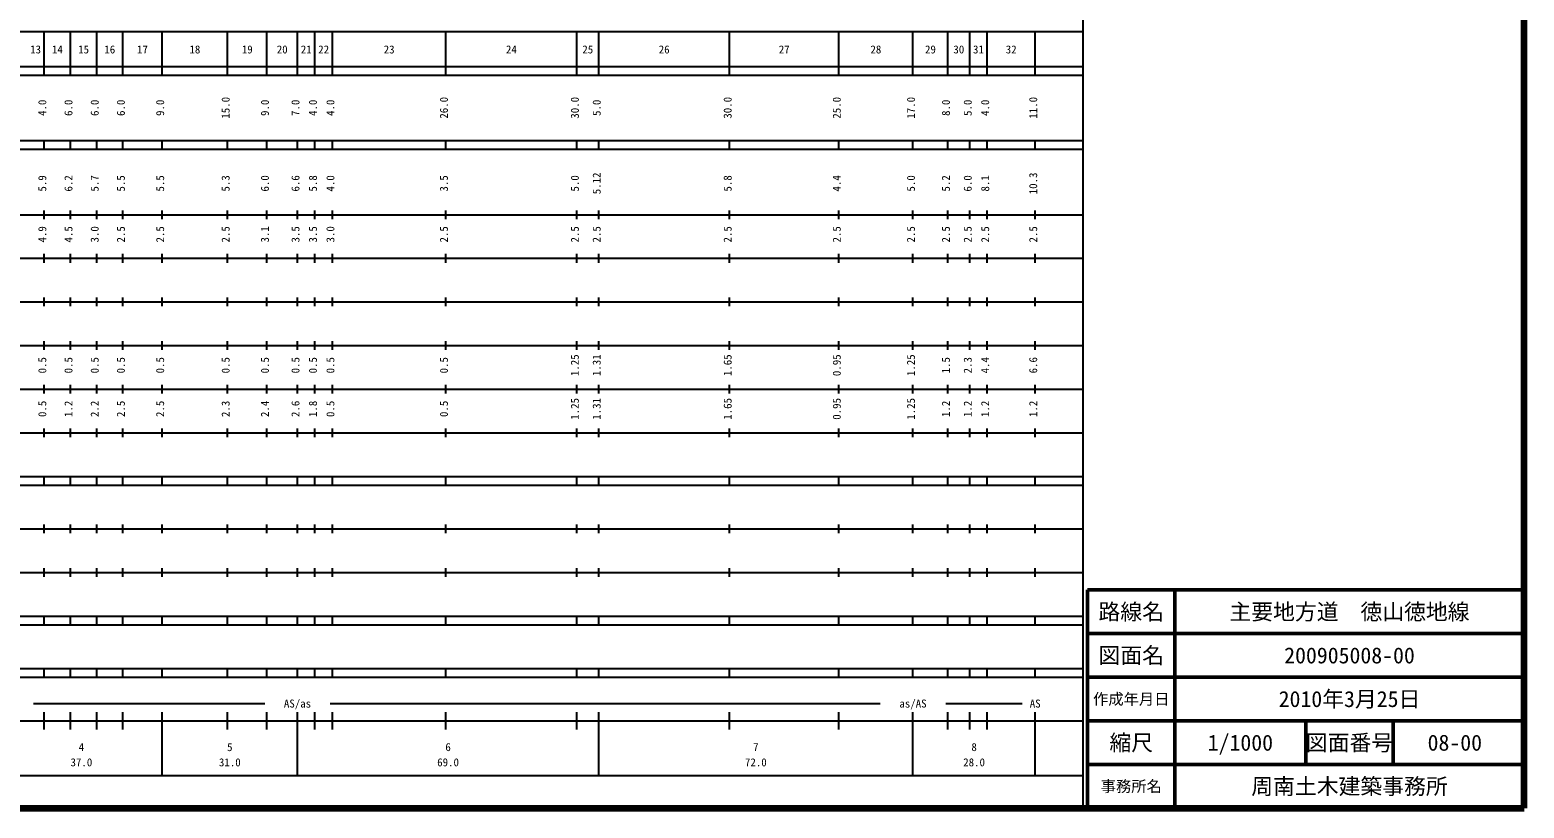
# Model space of a CAD drawing. Units: millimetres on the paper, enlarged 1000 times. Extents: x 40000 to 680000, y 20000 to 380000.
# Drawn here: x 337698 to 680000, y 20000 to 198357 of the extents above; entities that cross this region are included whole.
import ezdxf
from ezdxf.enums import TextEntityAlignment as Align

# ---------------------------------------------------------------- set-up
doc = ezdxf.new("R2010")
doc.units = ezdxf.units.MM
doc.header["$LTSCALE"] = 1000
for name, color, linetype, lineweight in [('M-TTL', 2, 'Continuous', 140), ('M-TTL-BAND', 7, 'Continuous', 25), ('M-TTL-FRAM', 2, 'Continuous', 50), ('M-TTL-LINE', 7, 'Continuous', 50)]:
    doc.layers.add(name, color=color, linetype=linetype, lineweight=lineweight)
doc.layers.add('M-TTL-TXT', color=7, linetype='Continuous')
doc.styles.add('ＭＳ ゴシック', font='')
doc.styles.get('ＭＳ ゴシック').set_extended_font_data('MS Gothic')

msp = doc.modelspace()

# ---------------------------------------------------------------- linework, layer by layer
at = {"layer": 'M-TTL'}
for p, q in [((680000, 20000), (680000, 380000)), ((40000, 20000), (680000, 20000))]:
    msp.add_line(p, q, dxfattribs=at)
at = {"layer": 'M-TTL-BAND'}
for p, q in [((579000, 20000), (579000, 370000)), ((68000, 198000), (579000, 198000)), ((341000, 188000), (341000, 198000)), ((347000, 188000), (347000, 198000)), ((353000, 188000), (353000, 198000)), ((359000, 188000), (359000, 198000)), ((368000, 188000), (368000, 198000)), ((383000, 188000), (383000, 198000)), ((392000, 188000), (392000, 198000)), ((399000, 188000), (399000, 198000)), ((403000, 188000), (403000, 198000)), ((407000, 188000), (407000, 198000)), ((433000, 188000), (433000, 198000)), ((463000, 188000), (463000, 198000)), ((468000, 188000), (468000, 198000)), ((498000, 188000), (498000, 198000)), ((523000, 188000), (523000, 198000)), ((540000, 188000), (540000, 198000)), ((548000, 188000), (548000, 198000)), ((553000, 188000), (553000, 198000)), ((557000, 188000), (557000, 198000)), ((568000, 188000), (568000, 198000)), ((40000, 190000), (579000, 190000)), ((40000, 188000), (579000, 188000)), ((40000, 173000), (579000, 173000)), ((341000, 171000), (341000, 173000)), ((347000, 171000), (347000, 173000)), ((353000, 171000), (353000, 173000)), ((359000, 171000), (359000, 173000)), ((368000, 171000), (368000, 173000)), ((383000, 171000), (383000, 173000)), ((392000, 171000), (392000, 173000)), ((399000, 171000), (399000, 173000)), ((403000, 171000), (403000, 173000)), ((407000, 171000), (407000, 173000)), ((433000, 171000), (433000, 173000)), ((463000, 171000), (463000, 173000)), ((468000, 171000), (468000, 173000)), ((498000, 171000), (498000, 173000)), ((523000, 171000), (523000, 173000)), ((540000, 171000), (540000, 173000)), ((548000, 171000), (548000, 173000)), ((553000, 171000), (553000, 173000)), ((557000, 171000), (557000, 173000)), ((568000, 171000), (568000, 173000)), ((40000, 171000), (579000, 171000)), ((40000, 156000), (579000, 156000)), ((341000, 155000), (341000, 157000)), ((347000, 155000), (347000, 157000)), ((353000, 155000), (353000, 157000)), ((359000, 155000), (359000, 157000)), ((368000, 155000), (368000, 157000)), ((383000, 155000), (383000, 157000)), ((392000, 155000), (392000, 157000)), ((399000, 155000), (399000, 157000)), ((403000, 155000), (403000, 157000)), ((407000, 155000), (407000, 157000)), ((433000, 155000), (433000, 157000)), ((463000, 155000), (463000, 157000)), ((468000, 155000), (468000, 157000)), ((498000, 155000), (498000, 157000)), ((523000, 155000), (523000, 157000)), ((540000, 155000), (540000, 157000)), ((548000, 155000), (548000, 157000)), ((553000, 155000), (553000, 157000)), ((557000, 155000), (557000, 157000)), ((568000, 155000), (568000, 157000)), ((46000, 146000), (579000, 146000)), ((341000, 145000), (341000, 147000)), ((347000, 145000), (347000, 147000)), ((353000, 145000), (353000, 147000)), ((359000, 145000), (359000, 147000)), ((368000, 145000), (368000, 147000)), ((383000, 145000), (383000, 147000)), ((392000, 145000), (392000, 147000)), ((399000, 145000), (399000, 147000)), ((403000, 145000), (403000, 147000)), ((407000, 145000), (407000, 147000)), ((433000, 145000), (433000, 147000)), ((463000, 145000), (463000, 147000)), ((468000, 145000), (468000, 147000)), ((498000, 145000), (498000, 147000)), ((523000, 145000), (523000, 147000)), ((540000, 145000), (540000, 147000)), ((548000, 145000), (548000, 147000)), ((553000, 145000), (553000, 147000)), ((557000, 145000), (557000, 147000)), ((568000, 145000), (568000, 147000)), ((341000, 135000), (341000, 137000)), ((347000, 135000), (347000, 137000)), ((353000, 135000), (353000, 137000)), ((359000, 135000), (359000, 137000)), ((368000, 135000), (368000, 137000)), ((383000, 135000), (383000, 137000)), ((392000, 135000), (392000, 137000)), ((399000, 135000), (399000, 137000)), ((403000, 135000), (403000, 137000)), ((407000, 135000), (407000, 137000)), ((433000, 135000), (433000, 137000)), ((463000, 135000), (463000, 137000)), ((468000, 135000), (468000, 137000)), ((498000, 135000), (498000, 137000)), ((523000, 135000), (523000, 137000)), ((540000, 135000), (540000, 137000)), ((548000, 135000), (548000, 137000)), ((553000, 135000), (553000, 137000)), ((557000, 135000), (557000, 137000)), ((568000, 135000), (568000, 137000)), ((52000, 136000), (579000, 136000)), ((341000, 125000), (341000, 127000)), ((347000, 125000), (347000, 127000)), ((353000, 125000), (353000, 127000)), ((359000, 125000), (359000, 127000)), ((368000, 125000), (368000, 127000)), ((383000, 125000), (383000, 127000)), ((392000, 125000), (392000, 127000)), ((399000, 125000), (399000, 127000)), ((403000, 125000), (403000, 127000)), ((407000, 125000), (407000, 127000)), ((433000, 125000), (433000, 127000)), ((463000, 125000), (463000, 127000)), ((468000, 125000), (468000, 127000)), ((498000, 125000), (498000, 127000)), ((523000, 125000), (523000, 127000)), ((540000, 125000), (540000, 127000)), ((548000, 125000), (548000, 127000)), ((553000, 125000), (553000, 127000)), ((557000, 125000), (557000, 127000)), ((568000, 125000), (568000, 127000)), ((46000, 126000), (579000, 126000)), ((341000, 115000), (341000, 117000)), ((347000, 115000), (347000, 117000)), ((353000, 115000), (353000, 117000)), ((359000, 115000), (359000, 117000)), ((368000, 115000), (368000, 117000)), ((383000, 115000), (383000, 117000)), ((392000, 115000), (392000, 117000)), ((399000, 115000), (399000, 117000)), ((403000, 115000), (403000, 117000)), ((407000, 115000), (407000, 117000)), ((433000, 115000), (433000, 117000)), ((463000, 115000), (463000, 117000)), ((468000, 115000), (468000, 117000)), ((498000, 115000), (498000, 117000)), ((523000, 115000), (523000, 117000)), ((540000, 115000), (540000, 117000)), ((548000, 115000), (548000, 117000)), ((553000, 115000), (553000, 117000)), ((557000, 115000), (557000, 117000)), ((568000, 115000), (568000, 117000)), ((52000, 116000), (579000, 116000)), ((341000, 105000), (341000, 107000)), ((347000, 105000), (347000, 107000)), ((353000, 105000), (353000, 107000)), ((359000, 105000), (359000, 107000)), ((368000, 105000), (368000, 107000)), ((383000, 105000), (383000, 107000)), ((392000, 105000), (392000, 107000)), ((399000, 105000), (399000, 107000)), ((403000, 105000), (403000, 107000)), ((407000, 105000), (407000, 107000)), ((433000, 105000), (433000, 107000)), ((463000, 105000), (463000, 107000)), ((468000, 105000), (468000, 107000)), ((498000, 105000), (498000, 107000)), ((523000, 105000), (523000, 107000)), ((540000, 105000), (540000, 107000)), ((548000, 105000), (548000, 107000)), ((553000, 105000), (553000, 107000)), ((557000, 105000), (557000, 107000)), ((568000, 105000), (568000, 107000)), ((46000, 106000), (579000, 106000)), ((40000, 96000), (579000, 96000)), ((341000, 94000), (341000, 96000)), ((347000, 94000), (347000, 96000)), ((353000, 94000), (353000, 96000)), ((359000, 94000), (359000, 96000)), ((368000, 94000), (368000, 96000)), ((383000, 94000), (383000, 96000)), ((392000, 94000), (392000, 96000)), ((399000, 94000), (399000, 96000)), ((403000, 94000), (403000, 96000)), ((407000, 94000), (407000, 96000)), ((433000, 94000), (433000, 96000)), ((463000, 94000), (463000, 96000)), ((468000, 94000), (468000, 96000)), ((498000, 94000), (498000, 96000)), ((523000, 94000), (523000, 96000)), ((540000, 94000), (540000, 96000)), ((548000, 94000), (548000, 96000)), ((553000, 94000), (553000, 96000)), ((557000, 94000), (557000, 96000)), ((568000, 94000), (568000, 96000)), ((40000, 94000), (579000, 94000)), ((49000, 84000), (579000, 84000)), ((341000, 83000), (341000, 85000)), ((347000, 83000), (347000, 85000)), ((353000, 83000), (353000, 85000)), ((359000, 83000), (359000, 85000)), ((368000, 83000), (368000, 85000)), ((383000, 83000), (383000, 85000)), ((392000, 83000), (392000, 85000)), ((399000, 83000), (399000, 85000)), ((403000, 83000), (403000, 85000)), ((407000, 83000), (407000, 85000)), ((433000, 83000), (433000, 85000)), ((463000, 83000), (463000, 85000)), ((468000, 83000), (468000, 85000)), ((498000, 83000), (498000, 85000)), ((523000, 83000), (523000, 85000)), ((540000, 83000), (540000, 85000)), ((548000, 83000), (548000, 85000)), ((553000, 83000), (553000, 85000)), ((557000, 83000), (557000, 85000)), ((568000, 83000), (568000, 85000)), ((40000, 74000), (579000, 74000)), ((341000, 73000), (341000, 75000)), ((347000, 73000), (347000, 75000)), ((353000, 73000), (353000, 75000)), ((359000, 73000), (359000, 75000)), ((368000, 73000), (368000, 75000)), ((383000, 73000), (383000, 75000)), ((392000, 73000), (392000, 75000)), ((399000, 73000), (399000, 75000)), ((403000, 73000), (403000, 75000)), ((407000, 73000), (407000, 75000)), ((433000, 73000), (433000, 75000)), ((463000, 73000), (463000, 75000)), ((468000, 73000), (468000, 75000)), ((498000, 73000), (498000, 75000)), ((523000, 73000), (523000, 75000)), ((540000, 73000), (540000, 75000)), ((548000, 73000), (548000, 75000)), ((553000, 73000), (553000, 75000)), ((557000, 73000), (557000, 75000)), ((568000, 73000), (568000, 75000)), ((40000, 64000), (579000, 64000)), ((40000, 62000), (579000, 62000)), ((341000, 62000), (341000, 64000)), ((347000, 62000), (347000, 64000)), ((353000, 62000), (353000, 64000)), ((359000, 62000), (359000, 64000)), ((368000, 62000), (368000, 64000)), ((383000, 62000), (383000, 64000)), ((392000, 62000), (392000, 64000)), ((399000, 62000), (399000, 64000)), ((403000, 62000), (403000, 64000)), ((407000, 62000), (407000, 64000)), ((433000, 62000), (433000, 64000)), ((463000, 62000), (463000, 64000)), ((468000, 62000), (468000, 64000)), ((498000, 62000), (498000, 64000)), ((523000, 62000), (523000, 64000)), ((540000, 62000), (540000, 64000)), ((548000, 62000), (548000, 64000)), ((553000, 62000), (553000, 64000)), ((557000, 62000), (557000, 64000)), ((568000, 62000), (568000, 64000)), ((40000, 52000), (579000, 52000)), ((341000, 50000), (341000, 52000)), ((347000, 50000), (347000, 52000)), ((353000, 50000), (353000, 52000)), ((359000, 50000), (359000, 52000)), ((368000, 50000), (368000, 52000)), ((383000, 50000), (383000, 52000)), ((392000, 50000), (392000, 52000)), ((399000, 50000), (399000, 52000)), ((403000, 50000), (403000, 52000)), ((407000, 50000), (407000, 52000)), ((433000, 50000), (433000, 52000)), ((463000, 50000), (463000, 52000)), ((468000, 50000), (468000, 52000)), ((498000, 50000), (498000, 52000)), ((523000, 50000), (523000, 52000)), ((540000, 50000), (540000, 52000)), ((548000, 50000), (548000, 52000)), ((553000, 50000), (553000, 52000)), ((557000, 50000), (557000, 52000)), ((568000, 50000), (568000, 52000)), ((40000, 50000), (579000, 50000)), ((338500, 44000), (391500, 44000)), ((341000, 38000), (341000, 42000)), ((347000, 38000), (347000, 42000)), ((353000, 38000), (353000, 42000)), ((359000, 38000), (359000, 42000)), ((368000, 27500), (368000, 42000)), ((383000, 38000), (383000, 42000)), ((392000, 38000), (392000, 42000)), ((399000, 27500), (399000, 42000)), ((403000, 38000), (403000, 42000)), ((406500, 44000), (532500, 44000)), ((407000, 38000), (407000, 42000)), ((433000, 38000), (433000, 42000)), ((463000, 38000), (463000, 42000)), ((468000, 27500), (468000, 42000)), ((498000, 38000), (498000, 42000)), ((523000, 38000), (523000, 42000)), ((540000, 27500), (540000, 42000)), ((547500, 44000), (565000, 44000)), ((548000, 38000), (548000, 42000)), ((553000, 38000), (553000, 42000)), ((557000, 38000), (557000, 42000)), ((568000, 27500), (568000, 42000)), ((40000, 40000), (579000, 40000)), ((68000, 27500), (579000, 27500))]:
    msp.add_line(p, q, dxfattribs=at)
at = {"layer": 'M-TTL-FRAM'}
for p, q in [((680000, 70000), (580000, 70000)), ((580000, 70000), (580000, 20000))]:
    msp.add_line(p, q, dxfattribs=at)
at = {"layer": 'M-TTL-LINE'}
for p, q in [((600000, 70000), (600000, 20000)), ((680000, 60000), (580000, 60000)), ((680000, 50000), (580000, 50000)), ((680000, 40000), (580000, 40000)), ((630000, 40000), (630000, 30000)), ((650000, 40000), (650000, 30000)), ((680000, 30000), (580000, 30000))]:
    msp.add_line(p, q, dxfattribs=at)

# ---------------------------------------------------------------- texts
at = {"layer": 'M-TTL-BAND', "style": 'ＭＳ ゴシック'}
for s, p in [('13', (339000, 192405)), ('14', (344000, 192405)), ('15', (350000, 192405)), ('16', (356000, 192405)), ('17', (363500, 192405)), ('18', (375500, 192405)), ('19', (387500, 192405)), ('20', (395500, 192405)), ('21', (401000, 192405)), ('22', (405000, 192405)), ('23', (420000, 192405)), ('24', (448000, 192405)), ('25', (465500, 192405)), ('26', (483000, 192405)), ('27', (510500, 192405)), ('28', (531500, 192405)), ('29', (544000, 192405)), ('30', (550500, 192405)), ('31', (555000, 192405)), ('32', (562500, 192405)), ('AS/as', (399000, 42500)), ('as/AS', (540000, 42500)), ('AS', (568000, 42500)), ('4', (349500, 32523)), ('5', (383500, 32523)), ('6', (433500, 32523)), ('7', (504000, 32523)), ('8', (554000, 32523)), ('37.0', (349500, 29033)), ('31.0', (383500, 29033)), ('69.0', (433500, 29033)), ('72.0', (504000, 29033)), ('28.0', (554000, 29033))]:
    msp.add_text(s, height=1833, dxfattribs=at).set_placement(p, align=Align.BOTTOM_CENTER)
for s, p in [('4.0', (342000, 180500)), ('6.0', (348000, 180500)), ('6.0', (354000, 180500)), ('6.0', (360000, 180500)), ('9.0', (369000, 180500)), ('15.0', (384000, 180500)), ('9.0', (393000, 180500)), ('7.0', (400000, 180500)), ('4.0', (404000, 180500)), ('4.0', (408000, 180500)), ('26.0', (434000, 180500)), ('30.0', (464000, 180500)), ('5.0', (469000, 180500)), ('30.0', (499000, 180500)), ('25.0', (524000, 180500)), ('17.0', (541000, 180500)), ('8.0', (549000, 180500)), ('5.0', (554000, 180500)), ('4.0', (558000, 180500)), ('11.0', (569000, 180500)), ('5.9', (342000, 163174)), ('6.2', (348000, 163174)), ('5.7', (354000, 163174)), ('5.5', (360000, 163174)), ('5.5', (369000, 163174)), ('5.3', (384000, 163174)), ('6.0', (393000, 163174)), ('6.6', (400000, 163174)), ('5.8', (404000, 163174)), ('4.0', (408000, 163174)), ('3.5', (434000, 163174)), ('5.0', (464000, 163174)), ('5.12', (469000, 163174)), ('5.8', (499000, 163174)), ('4.4', (524000, 163174)), ('5.0', (541000, 163174)), ('5.2', (549000, 163174)), ('6.0', (554000, 163174)), ('8.1', (558000, 163174)), ('10.3', (569000, 163174)), ('4.9', (342000, 151500)), ('4.5', (348000, 151500)), ('3.0', (354000, 151500)), ('2.5', (360000, 151500)), ('2.5', (369000, 151500)), ('2.5', (384000, 151500)), ('3.1', (393000, 151500)), ('3.5', (400000, 151500)), ('3.5', (404000, 151500)), ('3.0', (408000, 151500)), ('2.5', (434000, 151500)), ('2.5', (464000, 151500)), ('2.5', (469000, 151500)), ('2.5', (499000, 151500)), ('2.5', (524000, 151500)), ('2.5', (541000, 151500)), ('2.5', (549000, 151500)), ('2.5', (554000, 151500)), ('2.5', (558000, 151500)), ('2.5', (569000, 151500)), ('1.25', (464000, 121500)), ('1.31', (469000, 121500)), ('1.65', (499000, 121500)), ('0.95', (524000, 121500)), ('1.25', (541000, 121500)), ('4.4', (558000, 121500)), ('6.6', (569000, 121500)), ('0.5', (342000, 121500)), ('0.5', (348000, 121500)), ('0.5', (354000, 121500)), ('0.5', (360000, 121500)), ('0.5', (369000, 121500)), ('0.5', (384000, 121500)), ('0.5', (393000, 121500)), ('0.5', (400000, 121500)), ('0.5', (404000, 121500)), ('0.5', (408000, 121500)), ('0.5', (434000, 121500)), ('1.5', (549000, 121500)), ('2.3', (554000, 121500)), ('0.5', (342000, 111500)), ('1.2', (348000, 111500)), ('2.2', (354000, 111500)), ('2.5', (360000, 111500)), ('2.5', (369000, 111500)), ('2.3', (384000, 111500)), ('2.4', (393000, 111500)), ('2.6', (400000, 111500)), ('1.8', (404000, 111500)), ('0.5', (408000, 111500)), ('0.5', (434000, 111500)), ('1.25', (464000, 111500)), ('1.31', (469000, 111500)), ('1.65', (499000, 111500)), ('0.95', (524000, 111500)), ('1.25', (541000, 111500)), ('1.2', (549000, 111500)), ('1.2', (554000, 111500)), ('1.2', (558000, 111500)), ('1.2', (569000, 111500))]:
    msp.add_text(s, height=1833, rotation=90, dxfattribs=at).set_placement(p, align=Align.BOTTOM_CENTER)
at = {"layer": 'M-TTL-TXT', "style": 'ＭＳ ゴシック'}
for s, height, p in [('路線名', 3666, (590000, 65000)), ('路線名', 3666, (590000, 65000)), ('主要地方道\u3000徳山徳地線', 3666, (640000, 65000)), ('図面名', 3666, (590000, 55000)), ('図面名', 3666, (590000, 55000)), ('200905008-00', 3666, (640000, 55000)), ('作成年月日', 2566, (590000, 45000)), ('作成年月日', 2566, (590000, 45000)), ('2010年3月25日', 3666, (640000, 45000)), ('縮尺', 3666, (590000, 35000)), ('縮尺', 3666, (590000, 35000)), ('1/1000', 3666, (615000, 35000)), ('図面番号', 3666, (640000, 35000)), ('図面番号', 3666, (640000, 35000)), ('08-00', 3666, (664125, 35000)), ('周南土木建築事務所', 3666, (640000, 25000)), ('事務所名', 2566, (590000, 25000)), ('事務所名', 2566, (590000, 25000))]:
    msp.add_text(s, height=height, dxfattribs=at).set_placement(p, align=Align.MIDDLE_CENTER)

doc.saveas('drawing.dxf')
